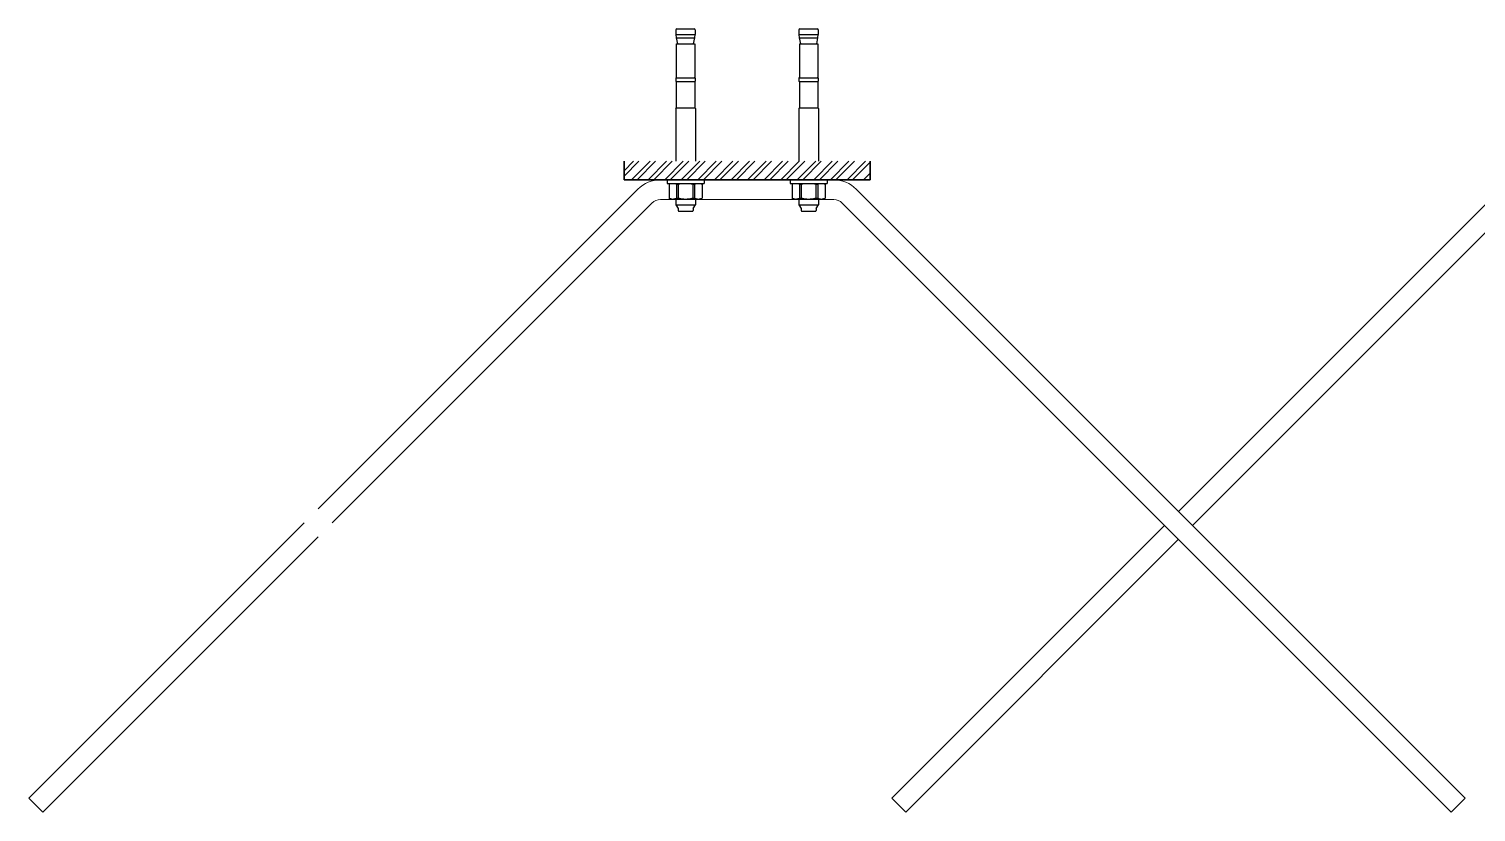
# Model space of a CAD drawing. Header units: millimetres. Extents: x 1415 to 3549, y 2194 to 4677.
# Drawn here: x 1794.455 to 1795.631, y 2314.715 to 2315.352 of the extents above; entities that cross this region are included whole.
import ezdxf

# ---------------------------------------------------------------- set-up
doc = ezdxf.new("R2010")
doc.units = ezdxf.units.MM
doc.linetypes.add('phl_thick', pattern=[0])
for name, color, linetype, lineweight in [('Layer4', 7, 'Continuous', 15), ('quote', 252, 'Continuous', 5), ('sezionato particolari', 7, 'Continuous', 30)]:
    doc.layers.add(name, color=color, linetype=linetype, lineweight=lineweight)
doc.layers.add('projection', color=7, linetype='Continuous')

msp = doc.modelspace()

# ---------------------------------------------------------------- hatches: boundary and pattern name
at = {"layer": 'quote', "transparency": 33554687}
h = msp.add_hatch(dxfattribs=at)
h.set_pattern_fill('ANSI32', color=256, scale=0.001)
h.set_pattern_definition([(45, (5.870655, 1.577645), (-0.00673519209, 0.00673519209), []), (45, (5.8751455, 1.577645), (-0.00673519209, 0.00673519209), [])])
h.paths.add_polyline_path([(1795.0098, 2315.2289), (1795.0098, 2315.2439), (1794.9386, 2315.2439), (1794.9386, 2315.2289)])
h.paths.add_polyline_path([(1795.0098, 2315.2439), (1795.0098, 2315.2289), (1795.1386, 2315.2289), (1795.1386, 2315.2439)])

# ---------------------------------------------------------------- linework, layer by layer
at = {"layer": 'Layer4'}
for points in [[(1794.7013, 2314.9502), (1794.9612, 2315.21, -0.198912), (1794.9682, 2315.2129), (1795.109, 2315.2129, -0.198912), (1795.116, 2315.21), (1795.611, 2314.715), (1795.6223, 2314.7263), (1795.1274, 2315.2213, 0.198912), (1795.109, 2315.2289), (1794.9682, 2315.2289, 0.198912), (1794.9499, 2315.2213), (1794.69, 2314.9615)], [(1795.4006, 2314.948), (1795.6626, 2315.21, -0.198912), (1795.6696, 2315.2129), (1795.8104, 2315.2129, -0.198912), (1795.8174, 2315.21), (1796.3124, 2314.715), (1796.3237, 2314.7263), (1795.8287, 2315.2213, 0.198912), (1795.8104, 2315.2289), (1795.6696, 2315.2289, 0.198912), (1795.6512, 2315.2213), (1795.3893, 2314.9593)]]:
    msp.add_lwpolyline(points, format="xyb", dxfattribs=at)
for points in [[(1794.6787, 2314.9502), (1794.4549, 2314.7263), (1794.4662, 2314.715), (1794.69, 2314.9388)], [(1795.378, 2314.948), (1795.1563, 2314.7263), (1795.1676, 2314.715), (1795.3893, 2314.9367)]]:
    msp.add_lwpolyline(points, dxfattribs=at)
at = {"layer": 'projection', "color": 7, "linetype": 'phl_thick'}
for p, q in [((1794.9808, 2315.3507), (1794.9808, 2315.347)), ((1794.9808, 2315.347), (1794.9965, 2315.347)), ((1794.9808, 2315.347), (1794.9965, 2315.347)), ((1794.9808, 2315.347), (1794.981, 2315.3442)), ((1794.9816, 2315.3515), (1794.9957, 2315.3515)), ((1794.9962, 2315.3442), (1794.9965, 2315.347)), ((1794.9965, 2315.3507), (1794.9965, 2315.347)), ((1795.0808, 2315.3507), (1795.0808, 2315.347)), ((1795.0808, 2315.347), (1795.0965, 2315.347)), ((1795.0808, 2315.347), (1795.0965, 2315.347)), ((1795.0808, 2315.347), (1795.081, 2315.3442)), ((1795.0816, 2315.3515), (1795.0957, 2315.3515)), ((1795.0962, 2315.3442), (1795.0965, 2315.347)), ((1795.0965, 2315.3507), (1795.0965, 2315.347)), ((1794.981, 2315.3442), (1794.9962, 2315.3442)), ((1794.981, 2315.3442), (1794.9962, 2315.3442)), ((1794.981, 2315.3442), (1794.982, 2315.3394)), ((1794.9811, 2315.3394), (1794.9896, 2315.3394)), ((1794.9811, 2315.3394), (1794.9811, 2315.3124)), ((1794.9896, 2315.3394), (1794.9961, 2315.3394)), ((1794.9952, 2315.3394), (1794.9962, 2315.3442)), ((1794.9961, 2315.3394), (1794.9961, 2315.3124)), ((1795.081, 2315.3442), (1795.0962, 2315.3442)), ((1795.081, 2315.3442), (1795.0962, 2315.3442)), ((1795.081, 2315.3442), (1795.082, 2315.3394)), ((1795.0811, 2315.3394), (1795.0896, 2315.3394)), ((1795.0811, 2315.3394), (1795.0811, 2315.3124)), ((1795.0896, 2315.3394), (1795.0961, 2315.3394)), ((1795.0952, 2315.3394), (1795.0962, 2315.3442)), ((1795.0961, 2315.3394), (1795.0961, 2315.3124)), ((1794.9807, 2315.3117), (1794.9807, 2315.3091)), ((1794.9809, 2315.3119), (1794.9963, 2315.3119)), ((1794.9965, 2315.3117), (1794.9965, 2315.3091)), ((1795.0807, 2315.3117), (1795.0807, 2315.3091)), ((1795.0809, 2315.3119), (1795.0963, 2315.3119)), ((1795.0965, 2315.3117), (1795.0965, 2315.3091)), ((1794.9809, 2315.3089), (1794.9963, 2315.3089)), ((1794.9811, 2315.3089), (1794.9811, 2315.2875)), ((1794.9961, 2315.3089), (1794.9961, 2315.2875)), ((1795.0809, 2315.3089), (1795.0963, 2315.3089)), ((1795.0811, 2315.3089), (1795.0811, 2315.2875)), ((1795.0961, 2315.3089), (1795.0961, 2315.2875)), ((1794.9806, 2315.2868), (1794.9811, 2315.2875)), ((1794.9806, 2315.2868), (1794.9806, 2315.2439)), ((1794.9811, 2315.2875), (1794.9961, 2315.2875)), ((1794.9811, 2315.2875), (1794.9961, 2315.2875)), ((1794.9961, 2315.2875), (1794.9966, 2315.2868)), ((1794.9966, 2315.2868), (1794.9966, 2315.2439)), ((1795.0806, 2315.2868), (1795.0811, 2315.2875)), ((1795.0806, 2315.2868), (1795.0806, 2315.2439)), ((1795.0811, 2315.2875), (1795.0961, 2315.2875)), ((1795.0811, 2315.2875), (1795.0961, 2315.2875)), ((1795.0961, 2315.2875), (1795.0966, 2315.2868)), ((1795.0966, 2315.2868), (1795.0966, 2315.2439)), ((1794.9736, 2315.2289), (1795.0036, 2315.2289)), ((1794.9736, 2315.2289), (1794.9736, 2315.2259)), ((1795.0036, 2315.2289), (1795.0036, 2315.2259)), ((1795.0736, 2315.2289), (1795.1036, 2315.2289)), ((1795.0736, 2315.2289), (1795.0736, 2315.2259)), ((1795.1036, 2315.2289), (1795.1036, 2315.2259)), ((1794.9736, 2315.2259), (1795.0036, 2315.2259)), ((1794.9752, 2315.2254), (1794.9761, 2315.2259)), ((1794.9752, 2315.2254), (1794.9753, 2315.2254)), ((1794.9752, 2315.2254), (1794.9753, 2315.2254)), ((1794.9752, 2315.2254), (1794.9752, 2315.214)), ((1794.9753, 2315.2254), (1794.9755, 2315.2255)), ((1794.9753, 2315.2254), (1794.9755, 2315.2255)), ((1794.9755, 2315.2255), (1794.9757, 2315.2256)), ((1794.9755, 2315.2255), (1794.9757, 2315.2256)), ((1794.9757, 2315.2256), (1794.9759, 2315.2257)), ((1794.9757, 2315.2256), (1794.9759, 2315.2257)), ((1794.9759, 2315.2257), (1794.9761, 2315.2258)), ((1794.9759, 2315.2257), (1794.9761, 2315.2258)), ((1794.9761, 2315.2258), (1794.9762, 2315.2258)), ((1794.9761, 2315.2258), (1794.9762, 2315.2258)), ((1794.9762, 2315.2258), (1794.9764, 2315.2259)), ((1794.9762, 2315.2258), (1794.9764, 2315.2259)), ((1794.98, 2315.2259), (1794.9802, 2315.2258)), ((1794.98, 2315.2259), (1794.9802, 2315.2258)), ((1794.9802, 2315.2258), (1794.9804, 2315.2258)), ((1794.9802, 2315.2258), (1794.9804, 2315.2258)), ((1794.9804, 2315.2258), (1794.9806, 2315.2257)), ((1794.9804, 2315.2258), (1794.9806, 2315.2257)), ((1794.9806, 2315.2257), (1794.9808, 2315.2256)), ((1794.9806, 2315.2257), (1794.9808, 2315.2256)), ((1794.9808, 2315.2256), (1794.981, 2315.2255)), ((1794.9808, 2315.2256), (1794.981, 2315.2255)), ((1794.981, 2315.2255), (1794.9812, 2315.2254)), ((1794.981, 2315.2255), (1794.9812, 2315.2254)), ((1794.9812, 2315.2254), (1794.9827, 2315.2254)), ((1794.9812, 2315.2254), (1794.9827, 2315.2254)), ((1794.9812, 2315.2254), (1794.9812, 2315.214)), ((1794.9812, 2315.2254), (1794.9812, 2315.214)), ((1794.9827, 2315.2254), (1794.9831, 2315.2255)), ((1794.9827, 2315.2254), (1794.9831, 2315.2255)), ((1794.9827, 2315.2254), (1794.9827, 2315.214)), ((1794.9827, 2315.2254), (1794.9827, 2315.214)), ((1794.9831, 2315.2255), (1794.9835, 2315.2256)), ((1794.9831, 2315.2255), (1794.9835, 2315.2256)), ((1794.9835, 2315.2256), (1794.9839, 2315.2257)), ((1794.9835, 2315.2256), (1794.9839, 2315.2257)), ((1794.9839, 2315.2257), (1794.9843, 2315.2258)), ((1794.9839, 2315.2257), (1794.9843, 2315.2258)), ((1794.9843, 2315.2258), (1794.9847, 2315.2258)), ((1794.9843, 2315.2258), (1794.9847, 2315.2258)), ((1794.9847, 2315.2258), (1794.985, 2315.2259)), ((1794.9847, 2315.2258), (1794.985, 2315.2259)), ((1794.9922, 2315.2259), (1794.9926, 2315.2258)), ((1794.9922, 2315.2259), (1794.9926, 2315.2258)), ((1794.9926, 2315.2258), (1794.9929, 2315.2258)), ((1794.9926, 2315.2258), (1794.9929, 2315.2258)), ((1794.9929, 2315.2258), (1794.9933, 2315.2257)), ((1794.9929, 2315.2258), (1794.9933, 2315.2257)), ((1794.9933, 2315.2257), (1794.9937, 2315.2256)), ((1794.9933, 2315.2257), (1794.9937, 2315.2256)), ((1794.9937, 2315.2256), (1794.9941, 2315.2255)), ((1794.9937, 2315.2256), (1794.9941, 2315.2255)), ((1794.9941, 2315.2255), (1794.9945, 2315.2254)), ((1794.9941, 2315.2255), (1794.9945, 2315.2254)), ((1794.9945, 2315.2254), (1794.996, 2315.2254)), ((1794.9945, 2315.2254), (1794.996, 2315.2254)), ((1794.9945, 2315.2254), (1794.9945, 2315.214)), ((1794.9945, 2315.2254), (1794.9945, 2315.214)), ((1794.996, 2315.2254), (1794.9962, 2315.2255)), ((1794.996, 2315.2254), (1794.9962, 2315.2255)), ((1794.996, 2315.2254), (1794.996, 2315.214)), ((1794.996, 2315.2254), (1794.996, 2315.214)), ((1794.9962, 2315.2255), (1794.9964, 2315.2256)), ((1794.9962, 2315.2255), (1794.9964, 2315.2256)), ((1794.9964, 2315.2256), (1794.9966, 2315.2257)), ((1794.9964, 2315.2256), (1794.9966, 2315.2257)), ((1794.9966, 2315.2257), (1794.9968, 2315.2258)), ((1794.9966, 2315.2257), (1794.9968, 2315.2258)), ((1794.9968, 2315.2258), (1794.997, 2315.2258)), ((1794.9968, 2315.2258), (1794.997, 2315.2258)), ((1794.997, 2315.2258), (1794.9972, 2315.2259)), ((1794.997, 2315.2258), (1794.9972, 2315.2259)), ((1795.0008, 2315.2259), (1795.001, 2315.2258)), ((1795.0008, 2315.2259), (1795.001, 2315.2258)), ((1795.001, 2315.2258), (1795.0012, 2315.2258)), ((1795.001, 2315.2258), (1795.0012, 2315.2258)), ((1795.0011, 2315.2259), (1795.002, 2315.2254)), ((1795.0012, 2315.2258), (1795.0014, 2315.2257)), ((1795.0012, 2315.2258), (1795.0014, 2315.2257)), ((1795.0014, 2315.2257), (1795.0016, 2315.2256)), ((1795.0014, 2315.2257), (1795.0016, 2315.2256)), ((1795.0016, 2315.2256), (1795.0018, 2315.2255)), ((1795.0016, 2315.2256), (1795.0018, 2315.2255)), ((1795.0018, 2315.2255), (1795.002, 2315.2254)), ((1795.0018, 2315.2255), (1795.002, 2315.2254)), ((1795.002, 2315.2254), (1795.002, 2315.2254)), ((1795.002, 2315.2254), (1795.002, 2315.2254)), ((1795.002, 2315.2254), (1795.002, 2315.214)), ((1795.0736, 2315.2259), (1795.1036, 2315.2259)), ((1795.0752, 2315.2254), (1795.0761, 2315.2259)), ((1795.0752, 2315.2254), (1795.0753, 2315.2254)), ((1795.0752, 2315.2254), (1795.0753, 2315.2254)), ((1795.0752, 2315.2254), (1795.0752, 2315.214)), ((1795.0753, 2315.2254), (1795.0755, 2315.2255)), ((1795.0753, 2315.2254), (1795.0755, 2315.2255)), ((1795.0755, 2315.2255), (1795.0757, 2315.2256)), ((1795.0755, 2315.2255), (1795.0757, 2315.2256)), ((1795.0757, 2315.2256), (1795.0759, 2315.2257)), ((1795.0757, 2315.2256), (1795.0759, 2315.2257)), ((1795.0759, 2315.2257), (1795.0761, 2315.2258)), ((1795.0759, 2315.2257), (1795.0761, 2315.2258)), ((1795.0761, 2315.2258), (1795.0762, 2315.2258)), ((1795.0761, 2315.2258), (1795.0762, 2315.2258)), ((1795.0762, 2315.2258), (1795.0764, 2315.2259)), ((1795.0762, 2315.2258), (1795.0764, 2315.2259)), ((1795.08, 2315.2259), (1795.0802, 2315.2258)), ((1795.08, 2315.2259), (1795.0802, 2315.2258)), ((1795.0802, 2315.2258), (1795.0804, 2315.2258)), ((1795.0802, 2315.2258), (1795.0804, 2315.2258)), ((1795.0804, 2315.2258), (1795.0806, 2315.2257)), ((1795.0804, 2315.2258), (1795.0806, 2315.2257)), ((1795.0806, 2315.2257), (1795.0808, 2315.2256)), ((1795.0806, 2315.2257), (1795.0808, 2315.2256)), ((1795.0808, 2315.2256), (1795.081, 2315.2255)), ((1795.0808, 2315.2256), (1795.081, 2315.2255)), ((1795.081, 2315.2255), (1795.0812, 2315.2254)), ((1795.081, 2315.2255), (1795.0812, 2315.2254)), ((1795.0812, 2315.2254), (1795.0827, 2315.2254)), ((1795.0812, 2315.2254), (1795.0827, 2315.2254)), ((1795.0812, 2315.2254), (1795.0812, 2315.214)), ((1795.0812, 2315.2254), (1795.0812, 2315.214)), ((1795.0827, 2315.2254), (1795.0831, 2315.2255)), ((1795.0827, 2315.2254), (1795.0831, 2315.2255)), ((1795.0827, 2315.2254), (1795.0827, 2315.214)), ((1795.0827, 2315.2254), (1795.0827, 2315.214)), ((1795.0831, 2315.2255), (1795.0835, 2315.2256)), ((1795.0831, 2315.2255), (1795.0835, 2315.2256)), ((1795.0835, 2315.2256), (1795.0839, 2315.2257)), ((1795.0835, 2315.2256), (1795.0839, 2315.2257)), ((1795.0839, 2315.2257), (1795.0843, 2315.2258)), ((1795.0839, 2315.2257), (1795.0843, 2315.2258)), ((1795.0843, 2315.2258), (1795.0847, 2315.2258)), ((1795.0843, 2315.2258), (1795.0847, 2315.2258)), ((1795.0847, 2315.2258), (1795.085, 2315.2259)), ((1795.0847, 2315.2258), (1795.085, 2315.2259)), ((1795.0922, 2315.2259), (1795.0926, 2315.2258)), ((1795.0922, 2315.2259), (1795.0926, 2315.2258)), ((1795.0926, 2315.2258), (1795.0929, 2315.2258)), ((1795.0926, 2315.2258), (1795.0929, 2315.2258)), ((1795.0929, 2315.2258), (1795.0933, 2315.2257)), ((1795.0929, 2315.2258), (1795.0933, 2315.2257)), ((1795.0933, 2315.2257), (1795.0937, 2315.2256)), ((1795.0933, 2315.2257), (1795.0937, 2315.2256)), ((1795.0937, 2315.2256), (1795.0941, 2315.2255)), ((1795.0937, 2315.2256), (1795.0941, 2315.2255)), ((1795.0941, 2315.2255), (1795.0945, 2315.2254)), ((1795.0941, 2315.2255), (1795.0945, 2315.2254)), ((1795.0945, 2315.2254), (1795.096, 2315.2254)), ((1795.0945, 2315.2254), (1795.096, 2315.2254)), ((1795.0945, 2315.2254), (1795.0945, 2315.214)), ((1795.0945, 2315.2254), (1795.0945, 2315.214)), ((1795.096, 2315.2254), (1795.0962, 2315.2255)), ((1795.096, 2315.2254), (1795.0962, 2315.2255)), ((1795.096, 2315.2254), (1795.096, 2315.214)), ((1795.096, 2315.2254), (1795.096, 2315.214)), ((1795.0962, 2315.2255), (1795.0964, 2315.2256)), ((1795.0962, 2315.2255), (1795.0964, 2315.2256)), ((1795.0964, 2315.2256), (1795.0966, 2315.2257)), ((1795.0964, 2315.2256), (1795.0966, 2315.2257)), ((1795.0966, 2315.2257), (1795.0968, 2315.2258)), ((1795.0966, 2315.2257), (1795.0968, 2315.2258)), ((1795.0968, 2315.2258), (1795.097, 2315.2258)), ((1795.0968, 2315.2258), (1795.097, 2315.2258)), ((1795.097, 2315.2258), (1795.0972, 2315.2259)), ((1795.097, 2315.2258), (1795.0972, 2315.2259)), ((1795.1008, 2315.2259), (1795.101, 2315.2258)), ((1795.1008, 2315.2259), (1795.101, 2315.2258)), ((1795.101, 2315.2258), (1795.1012, 2315.2258)), ((1795.101, 2315.2258), (1795.1012, 2315.2258)), ((1795.1011, 2315.2259), (1795.102, 2315.2254)), ((1795.1012, 2315.2258), (1795.1014, 2315.2257)), ((1795.1012, 2315.2258), (1795.1014, 2315.2257)), ((1795.1014, 2315.2257), (1795.1016, 2315.2256)), ((1795.1014, 2315.2257), (1795.1016, 2315.2256)), ((1795.1016, 2315.2256), (1795.1018, 2315.2255)), ((1795.1016, 2315.2256), (1795.1018, 2315.2255)), ((1795.1018, 2315.2255), (1795.102, 2315.2254)), ((1795.1018, 2315.2255), (1795.102, 2315.2254)), ((1795.102, 2315.2254), (1795.102, 2315.2254)), ((1795.102, 2315.2254), (1795.102, 2315.2254)), ((1795.102, 2315.2254), (1795.102, 2315.214)), ((1794.9752, 2315.214), (1794.9753, 2315.214)), ((1794.9752, 2315.214), (1794.9753, 2315.214)), ((1794.9752, 2315.214), (1794.9766, 2315.2132)), ((1794.9753, 2315.214), (1794.9756, 2315.2138)), ((1794.9753, 2315.214), (1794.9756, 2315.2138)), ((1794.9756, 2315.2138), (1794.976, 2315.2137)), ((1794.9756, 2315.2138), (1794.976, 2315.2137)), ((1794.976, 2315.2137), (1794.9763, 2315.2136)), ((1794.976, 2315.2137), (1794.9763, 2315.2136)), ((1794.9763, 2315.2136), (1794.9766, 2315.2134)), ((1794.9763, 2315.2136), (1794.9766, 2315.2134)), ((1794.9766, 2315.2134), (1794.9769, 2315.2134)), ((1794.9766, 2315.2134), (1794.9769, 2315.2134)), ((1794.9766, 2315.2132), (1795.0006, 2315.2132)), ((1794.9769, 2315.2134), (1794.9773, 2315.2133)), ((1794.9769, 2315.2134), (1794.9773, 2315.2133)), ((1794.9773, 2315.2133), (1794.9776, 2315.2132)), ((1794.9773, 2315.2133), (1794.9776, 2315.2132)), ((1794.9776, 2315.2132), (1794.9779, 2315.2132)), ((1794.9776, 2315.2132), (1794.9779, 2315.2132)), ((1794.9779, 2315.2132), (1794.9782, 2315.2132)), ((1794.9779, 2315.2132), (1794.9782, 2315.2132)), ((1794.9782, 2315.2132), (1794.9785, 2315.2132)), ((1794.9782, 2315.2132), (1794.9785, 2315.2132)), ((1794.9785, 2315.2132), (1794.9788, 2315.2132)), ((1794.9785, 2315.2132), (1794.9788, 2315.2132)), ((1794.9788, 2315.2132), (1794.9791, 2315.2133)), ((1794.9788, 2315.2132), (1794.9791, 2315.2133)), ((1794.9791, 2315.2133), (1794.9794, 2315.2133)), ((1794.9791, 2315.2133), (1794.9794, 2315.2133)), ((1794.9794, 2315.2133), (1794.9797, 2315.2134)), ((1794.9794, 2315.2133), (1794.9797, 2315.2134)), ((1794.9797, 2315.2134), (1794.9799, 2315.2135)), ((1794.9797, 2315.2134), (1794.9799, 2315.2135)), ((1794.9799, 2315.2135), (1794.9802, 2315.2136)), ((1794.9799, 2315.2135), (1794.9802, 2315.2136)), ((1794.9802, 2315.2136), (1794.9805, 2315.2137)), ((1794.9802, 2315.2136), (1794.9805, 2315.2137)), ((1794.9805, 2315.2137), (1794.9809, 2315.2138)), ((1794.9805, 2315.2137), (1794.9809, 2315.2138)), ((1794.9806, 2315.2132), (1794.9806, 2315.2085)), ((1794.9806, 2315.2085), (1794.9966, 2315.2085)), ((1794.9806, 2315.2085), (1794.9966, 2315.2085)), ((1794.9806, 2315.2085), (1794.9825, 2315.2055)), ((1794.9809, 2315.2138), (1794.9812, 2315.214)), ((1794.9809, 2315.2138), (1794.9812, 2315.214)), ((1794.9812, 2315.214), (1794.9827, 2315.214)), ((1794.9812, 2315.214), (1794.9827, 2315.214)), ((1794.9825, 2315.2055), (1794.9825, 2315.2039)), ((1794.9827, 2315.214), (1794.9833, 2315.2139)), ((1794.9827, 2315.214), (1794.9833, 2315.2139)), ((1794.9833, 2315.2139), (1794.9838, 2315.2137)), ((1794.9833, 2315.2139), (1794.9838, 2315.2137)), ((1794.9838, 2315.2137), (1794.9844, 2315.2136)), ((1794.9838, 2315.2137), (1794.9844, 2315.2136)), ((1794.9844, 2315.2136), (1794.9849, 2315.2135)), ((1794.9844, 2315.2136), (1794.9849, 2315.2135)), ((1794.9849, 2315.2135), (1794.9855, 2315.2134)), ((1794.9849, 2315.2135), (1794.9855, 2315.2134)), ((1794.9855, 2315.2134), (1794.986, 2315.2134)), ((1794.9855, 2315.2134), (1794.986, 2315.2134)), ((1794.986, 2315.2134), (1794.9865, 2315.2133)), ((1794.986, 2315.2134), (1794.9865, 2315.2133)), ((1794.9865, 2315.2133), (1794.987, 2315.2133)), ((1794.9865, 2315.2133), (1794.987, 2315.2133)), ((1794.987, 2315.2133), (1794.9876, 2315.2132)), ((1794.987, 2315.2133), (1794.9876, 2315.2132)), ((1794.9876, 2315.2132), (1794.9881, 2315.2132)), ((1794.9876, 2315.2132), (1794.9881, 2315.2132)), ((1794.9881, 2315.2132), (1794.9886, 2315.2132)), ((1794.9881, 2315.2132), (1794.9886, 2315.2132)), ((1794.9886, 2315.2132), (1794.9891, 2315.2132)), ((1794.9886, 2315.2132), (1794.9891, 2315.2132)), ((1794.9891, 2315.2132), (1794.9896, 2315.2132)), ((1794.9891, 2315.2132), (1794.9896, 2315.2132)), ((1794.9896, 2315.2132), (1794.9902, 2315.2133)), ((1794.9896, 2315.2132), (1794.9902, 2315.2133)), ((1794.9902, 2315.2133), (1794.9907, 2315.2133)), ((1794.9902, 2315.2133), (1794.9907, 2315.2133)), ((1794.9907, 2315.2133), (1794.9912, 2315.2134)), ((1794.9907, 2315.2133), (1794.9912, 2315.2134)), ((1794.9912, 2315.2134), (1794.9917, 2315.2134)), ((1794.9912, 2315.2134), (1794.9917, 2315.2134)), ((1794.9917, 2315.2134), (1794.9923, 2315.2135)), ((1794.9917, 2315.2134), (1794.9923, 2315.2135)), ((1794.9923, 2315.2135), (1794.9928, 2315.2136)), ((1794.9923, 2315.2135), (1794.9928, 2315.2136)), ((1794.9928, 2315.2136), (1794.9934, 2315.2137)), ((1794.9928, 2315.2136), (1794.9934, 2315.2137)), ((1794.9934, 2315.2137), (1794.9939, 2315.2139)), ((1794.9934, 2315.2137), (1794.9939, 2315.2139)), ((1794.9939, 2315.2139), (1794.9945, 2315.214)), ((1794.9939, 2315.2139), (1794.9945, 2315.214)), ((1794.9945, 2315.214), (1794.996, 2315.214)), ((1794.9945, 2315.214), (1794.996, 2315.214)), ((1794.9948, 2315.2055), (1794.9966, 2315.2085)), ((1794.9948, 2315.2055), (1794.9948, 2315.2039)), ((1794.996, 2315.214), (1794.9964, 2315.2138)), ((1794.996, 2315.214), (1794.9964, 2315.2138)), ((1794.9964, 2315.2138), (1794.9967, 2315.2137)), ((1794.9964, 2315.2138), (1794.9967, 2315.2137)), ((1794.9966, 2315.2132), (1794.9966, 2315.2085)), ((1794.9967, 2315.2137), (1794.997, 2315.2136)), ((1794.9967, 2315.2137), (1794.997, 2315.2136)), ((1794.997, 2315.2136), (1794.9973, 2315.2135)), ((1794.997, 2315.2136), (1794.9973, 2315.2135)), ((1794.9973, 2315.2135), (1794.9976, 2315.2134)), ((1794.9973, 2315.2135), (1794.9976, 2315.2134)), ((1794.9976, 2315.2134), (1794.9979, 2315.2133)), ((1794.9976, 2315.2134), (1794.9979, 2315.2133)), ((1794.9979, 2315.2133), (1794.9981, 2315.2133)), ((1794.9979, 2315.2133), (1794.9981, 2315.2133)), ((1794.9981, 2315.2133), (1794.9984, 2315.2132)), ((1794.9981, 2315.2133), (1794.9984, 2315.2132)), ((1794.9984, 2315.2132), (1794.9987, 2315.2132)), ((1794.9984, 2315.2132), (1794.9987, 2315.2132)), ((1794.9987, 2315.2132), (1794.999, 2315.2132)), ((1794.9987, 2315.2132), (1794.999, 2315.2132)), ((1794.999, 2315.2132), (1794.9993, 2315.2132)), ((1794.999, 2315.2132), (1794.9993, 2315.2132)), ((1794.9993, 2315.2132), (1794.9996, 2315.2132)), ((1794.9993, 2315.2132), (1794.9996, 2315.2132)), ((1794.9996, 2315.2132), (1795, 2315.2133)), ((1794.9996, 2315.2132), (1795, 2315.2133)), ((1795, 2315.2133), (1795.0003, 2315.2134)), ((1795, 2315.2133), (1795.0003, 2315.2134)), ((1795.0003, 2315.2134), (1795.0006, 2315.2134)), ((1795.0003, 2315.2134), (1795.0006, 2315.2134)), ((1795.0006, 2315.2132), (1795.002, 2315.214)), ((1795.0006, 2315.2134), (1795.0009, 2315.2136)), ((1795.0006, 2315.2134), (1795.0009, 2315.2136)), ((1795.0009, 2315.2136), (1795.0013, 2315.2137)), ((1795.0009, 2315.2136), (1795.0013, 2315.2137)), ((1795.0013, 2315.2137), (1795.0016, 2315.2138)), ((1795.0013, 2315.2137), (1795.0016, 2315.2138)), ((1795.0016, 2315.2138), (1795.002, 2315.214)), ((1795.0016, 2315.2138), (1795.002, 2315.214)), ((1795.002, 2315.214), (1795.002, 2315.214)), ((1795.002, 2315.214), (1795.002, 2315.214)), ((1795.0752, 2315.214), (1795.0753, 2315.214)), ((1795.0752, 2315.214), (1795.0753, 2315.214)), ((1795.0752, 2315.214), (1795.0766, 2315.2132)), ((1795.0753, 2315.214), (1795.0756, 2315.2138)), ((1795.0753, 2315.214), (1795.0756, 2315.2138)), ((1795.0756, 2315.2138), (1795.076, 2315.2137)), ((1795.0756, 2315.2138), (1795.076, 2315.2137)), ((1795.076, 2315.2137), (1795.0763, 2315.2136)), ((1795.076, 2315.2137), (1795.0763, 2315.2136)), ((1795.0763, 2315.2136), (1795.0766, 2315.2134)), ((1795.0763, 2315.2136), (1795.0766, 2315.2134)), ((1795.0766, 2315.2134), (1795.0769, 2315.2134)), ((1795.0766, 2315.2134), (1795.0769, 2315.2134)), ((1795.0766, 2315.2132), (1795.1006, 2315.2132)), ((1795.0769, 2315.2134), (1795.0773, 2315.2133)), ((1795.0769, 2315.2134), (1795.0773, 2315.2133)), ((1795.0773, 2315.2133), (1795.0776, 2315.2132)), ((1795.0773, 2315.2133), (1795.0776, 2315.2132)), ((1795.0776, 2315.2132), (1795.0779, 2315.2132)), ((1795.0776, 2315.2132), (1795.0779, 2315.2132)), ((1795.0779, 2315.2132), (1795.0782, 2315.2132)), ((1795.0779, 2315.2132), (1795.0782, 2315.2132)), ((1795.0782, 2315.2132), (1795.0785, 2315.2132)), ((1795.0782, 2315.2132), (1795.0785, 2315.2132)), ((1795.0785, 2315.2132), (1795.0788, 2315.2132)), ((1795.0785, 2315.2132), (1795.0788, 2315.2132)), ((1795.0788, 2315.2132), (1795.0791, 2315.2133)), ((1795.0788, 2315.2132), (1795.0791, 2315.2133)), ((1795.0791, 2315.2133), (1795.0794, 2315.2133)), ((1795.0791, 2315.2133), (1795.0794, 2315.2133)), ((1795.0794, 2315.2133), (1795.0797, 2315.2134)), ((1795.0794, 2315.2133), (1795.0797, 2315.2134)), ((1795.0797, 2315.2134), (1795.0799, 2315.2135)), ((1795.0797, 2315.2134), (1795.0799, 2315.2135)), ((1795.0799, 2315.2135), (1795.0802, 2315.2136)), ((1795.0799, 2315.2135), (1795.0802, 2315.2136)), ((1795.0802, 2315.2136), (1795.0805, 2315.2137)), ((1795.0802, 2315.2136), (1795.0805, 2315.2137)), ((1795.0805, 2315.2137), (1795.0809, 2315.2138)), ((1795.0805, 2315.2137), (1795.0809, 2315.2138)), ((1795.0806, 2315.2132), (1795.0806, 2315.2085)), ((1795.0806, 2315.2085), (1795.0966, 2315.2085)), ((1795.0806, 2315.2085), (1795.0966, 2315.2085)), ((1795.0806, 2315.2085), (1795.0825, 2315.2055)), ((1795.0809, 2315.2138), (1795.0812, 2315.214)), ((1795.0809, 2315.2138), (1795.0812, 2315.214)), ((1795.0812, 2315.214), (1795.0827, 2315.214)), ((1795.0812, 2315.214), (1795.0827, 2315.214)), ((1795.0825, 2315.2055), (1795.0825, 2315.2039)), ((1795.0827, 2315.214), (1795.0833, 2315.2139)), ((1795.0827, 2315.214), (1795.0833, 2315.2139)), ((1795.0833, 2315.2139), (1795.0838, 2315.2137)), ((1795.0833, 2315.2139), (1795.0838, 2315.2137)), ((1795.0838, 2315.2137), (1795.0844, 2315.2136)), ((1795.0838, 2315.2137), (1795.0844, 2315.2136)), ((1795.0844, 2315.2136), (1795.0849, 2315.2135)), ((1795.0844, 2315.2136), (1795.0849, 2315.2135)), ((1795.0849, 2315.2135), (1795.0855, 2315.2134)), ((1795.0849, 2315.2135), (1795.0855, 2315.2134)), ((1795.0855, 2315.2134), (1795.086, 2315.2134)), ((1795.0855, 2315.2134), (1795.086, 2315.2134)), ((1795.086, 2315.2134), (1795.0865, 2315.2133)), ((1795.086, 2315.2134), (1795.0865, 2315.2133)), ((1795.0865, 2315.2133), (1795.087, 2315.2133)), ((1795.0865, 2315.2133), (1795.087, 2315.2133)), ((1795.087, 2315.2133), (1795.0876, 2315.2132)), ((1795.087, 2315.2133), (1795.0876, 2315.2132)), ((1795.0876, 2315.2132), (1795.0881, 2315.2132)), ((1795.0876, 2315.2132), (1795.0881, 2315.2132)), ((1795.0881, 2315.2132), (1795.0886, 2315.2132)), ((1795.0881, 2315.2132), (1795.0886, 2315.2132)), ((1795.0886, 2315.2132), (1795.0891, 2315.2132)), ((1795.0886, 2315.2132), (1795.0891, 2315.2132)), ((1795.0891, 2315.2132), (1795.0896, 2315.2132)), ((1795.0891, 2315.2132), (1795.0896, 2315.2132)), ((1795.0896, 2315.2132), (1795.0902, 2315.2133)), ((1795.0896, 2315.2132), (1795.0902, 2315.2133)), ((1795.0902, 2315.2133), (1795.0907, 2315.2133)), ((1795.0902, 2315.2133), (1795.0907, 2315.2133)), ((1795.0907, 2315.2133), (1795.0912, 2315.2134)), ((1795.0907, 2315.2133), (1795.0912, 2315.2134)), ((1795.0912, 2315.2134), (1795.0917, 2315.2134)), ((1795.0912, 2315.2134), (1795.0917, 2315.2134)), ((1795.0917, 2315.2134), (1795.0923, 2315.2135)), ((1795.0917, 2315.2134), (1795.0923, 2315.2135)), ((1795.0923, 2315.2135), (1795.0928, 2315.2136)), ((1795.0923, 2315.2135), (1795.0928, 2315.2136)), ((1795.0928, 2315.2136), (1795.0934, 2315.2137)), ((1795.0928, 2315.2136), (1795.0934, 2315.2137)), ((1795.0934, 2315.2137), (1795.0939, 2315.2139)), ((1795.0934, 2315.2137), (1795.0939, 2315.2139)), ((1795.0939, 2315.2139), (1795.0945, 2315.214)), ((1795.0939, 2315.2139), (1795.0945, 2315.214)), ((1795.0945, 2315.214), (1795.096, 2315.214)), ((1795.0945, 2315.214), (1795.096, 2315.214)), ((1795.0948, 2315.2055), (1795.0966, 2315.2085)), ((1795.0948, 2315.2055), (1795.0948, 2315.2039)), ((1795.096, 2315.214), (1795.0964, 2315.2138)), ((1795.096, 2315.214), (1795.0964, 2315.2138)), ((1795.0964, 2315.2138), (1795.0967, 2315.2137)), ((1795.0964, 2315.2138), (1795.0967, 2315.2137)), ((1795.0966, 2315.2132), (1795.0966, 2315.2085)), ((1795.0967, 2315.2137), (1795.097, 2315.2136)), ((1795.0967, 2315.2137), (1795.097, 2315.2136)), ((1795.097, 2315.2136), (1795.0973, 2315.2135)), ((1795.097, 2315.2136), (1795.0973, 2315.2135)), ((1795.0973, 2315.2135), (1795.0976, 2315.2134)), ((1795.0973, 2315.2135), (1795.0976, 2315.2134)), ((1795.0976, 2315.2134), (1795.0979, 2315.2133)), ((1795.0976, 2315.2134), (1795.0979, 2315.2133)), ((1795.0979, 2315.2133), (1795.0981, 2315.2133)), ((1795.0979, 2315.2133), (1795.0981, 2315.2133)), ((1795.0981, 2315.2133), (1795.0984, 2315.2132)), ((1795.0981, 2315.2133), (1795.0984, 2315.2132)), ((1795.0984, 2315.2132), (1795.0987, 2315.2132)), ((1795.0984, 2315.2132), (1795.0987, 2315.2132)), ((1795.0987, 2315.2132), (1795.099, 2315.2132)), ((1795.0987, 2315.2132), (1795.099, 2315.2132)), ((1795.099, 2315.2132), (1795.0993, 2315.2132)), ((1795.099, 2315.2132), (1795.0993, 2315.2132)), ((1795.0993, 2315.2132), (1795.0996, 2315.2132)), ((1795.0993, 2315.2132), (1795.0996, 2315.2132)), ((1795.0996, 2315.2132), (1795.1, 2315.2133)), ((1795.0996, 2315.2132), (1795.1, 2315.2133)), ((1795.1, 2315.2133), (1795.1003, 2315.2134)), ((1795.1, 2315.2133), (1795.1003, 2315.2134)), ((1795.1003, 2315.2134), (1795.1006, 2315.2134)), ((1795.1003, 2315.2134), (1795.1006, 2315.2134)), ((1795.1006, 2315.2132), (1795.102, 2315.214)), ((1795.1006, 2315.2134), (1795.1009, 2315.2136)), ((1795.1006, 2315.2134), (1795.1009, 2315.2136)), ((1795.1009, 2315.2136), (1795.1013, 2315.2137)), ((1795.1009, 2315.2136), (1795.1013, 2315.2137)), ((1795.1013, 2315.2137), (1795.1016, 2315.2138)), ((1795.1013, 2315.2137), (1795.1016, 2315.2138)), ((1795.1016, 2315.2138), (1795.102, 2315.214)), ((1795.1016, 2315.2138), (1795.102, 2315.214)), ((1795.102, 2315.214), (1795.102, 2315.214)), ((1795.102, 2315.214), (1795.102, 2315.214)), ((1794.9825, 2315.2039), (1794.9829, 2315.2035)), ((1794.9829, 2315.2035), (1794.9944, 2315.2035)), ((1794.9944, 2315.2035), (1794.9948, 2315.2039)), ((1795.0825, 2315.2039), (1795.0829, 2315.2035)), ((1795.0829, 2315.2035), (1795.0944, 2315.2035)), ((1795.0944, 2315.2035), (1795.0948, 2315.2039))]:
    msp.add_line(p, q, dxfattribs=at)
for centre, radius, start, end in [((1794.9816, 2315.3507), 0.0008, 90, 179.9998), ((1794.9957, 2315.3507), 0.0008, 0.0002, 90), ((1795.0816, 2315.3507), 0.0008, 90, 179.9998), ((1795.0957, 2315.3507), 0.0008, 0.0002, 90), ((1794.9809, 2315.3117), 0.0002, 89.9999, 179.9991), ((1794.9816, 2315.3124), 0.0005, 180, 270), ((1794.9956, 2315.3124), 0.0005, 270, 360), ((1794.9963, 2315.3117), 0.0002, 0.0009, 90.0001), ((1795.0809, 2315.3117), 0.0002, 89.9999, 179.9991), ((1795.0816, 2315.3124), 0.0005, 180, 270), ((1795.0956, 2315.3124), 0.0005, 270, 360), ((1795.0963, 2315.3117), 0.0002, 0.0009, 90.0001), ((1794.9809, 2315.3091), 0.0002, 180.0009, 270), ((1794.9963, 2315.3091), 0.0002, 270, 359.9991), ((1795.0809, 2315.3091), 0.0002, 180.0009, 270), ((1795.0963, 2315.3091), 0.0002, 270, 359.9991)]:
    msp.add_arc(centre, radius, start, end, dxfattribs=at)
at = {"layer": 'sezionato particolari'}
for p, q in [((1794.9386, 2315.2289), (1794.9386, 2315.2439)), ((1795.1386, 2315.2289), (1795.1386, 2315.2439)), ((1795.1386, 2315.2289), (1794.9386, 2315.2289))]:
    msp.add_line(p, q, dxfattribs=at)

doc.saveas('drawing.dxf')
